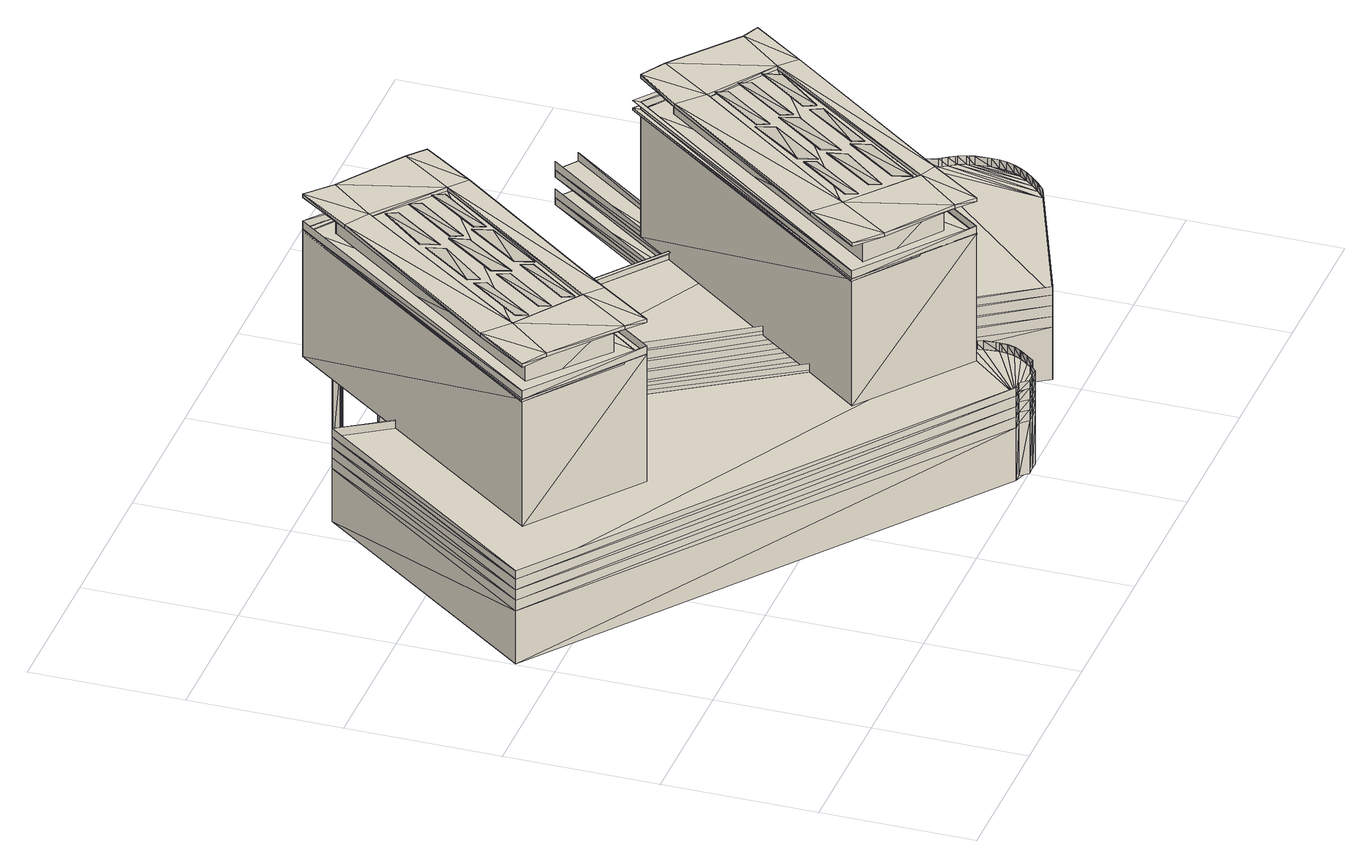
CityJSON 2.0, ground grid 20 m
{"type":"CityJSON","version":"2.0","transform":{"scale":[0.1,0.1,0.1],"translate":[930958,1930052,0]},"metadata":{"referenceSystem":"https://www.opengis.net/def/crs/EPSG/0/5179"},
"CityObjects":{
"building1":{"type":"Building","geometry":[{"type":"MultiSurface","lod":"3","boundaries":[[[0,1,2]],[[3,2,1]],[[2,3,4]],[[5,4,3]],[[4,5,6]],[[7,6,5]],[[6,7,8]],[[9,8,7]],[[8,9,10]],[[11,10,9]],[[10,11,12]],[[13,12,11]],[[12,13,14]],[[15,14,13]],[[14,15,16]],[[17,16,15]],[[16,17,18]],[[19,18,17]],[[18,19,16]],[[17,16,19]],[[16,17,20]],[[21,20,17]],[[20,21,22]],[[23,22,21]],[[22,23,24]],[[25,24,23]],[[24,25,26]],[[27,26,25]],[[26,27,28]],[[29,28,27]],[[28,29,30]],[[31,30,29]],[[30,31,32]],[[33,32,31]],[[32,33,34]],[[35,34,33]],[[34,35,0]],[[1,0,35]],[[36,37,38]],[[39,38,37]],[[38,39,40]],[[41,40,39]],[[40,41,42]],[[43,42,41]],[[42,43,44]],[[45,44,43]],[[44,45,46]],[[47,46,45]],[[46,47,48]],[[49,48,47]],[[48,49,50]],[[51,50,49]],[[50,51,52]],[[53,52,51]],[[52,53,50]],[[51,50,53]],[[50,51,48]],[[49,48,51]],[[48,49,54]],[[55,54,49]],[[54,55,56]],[[57,56,55]],[[56,57,58]],[[59,58,57]],[[58,59,60]],[[61,60,59]],[[60,61,62]],[[63,62,61]],[[62,63,64]],[[65,64,63]],[[64,65,66]],[[67,66,65]],[[66,67,64]],[[65,64,67]],[[64,65,36]],[[37,36,65]],[[68,69,70]],[[71,70,69]],[[70,71,72]],[[73,72,71]],[[72,73,74]],[[75,74,73]],[[74,75,76]],[[77,76,75]],[[76,77,78]],[[79,78,77]],[[78,79,80]],[[81,80,79]],[[80,81,82]],[[83,82,81]],[[82,83,84]],[[85,84,83]],[[84,85,82]],[[83,82,85]],[[82,83,86]],[[87,86,83]],[[86,87,88]],[[89,88,87]],[[88,89,90]],[[91,90,89]],[[90,91,92]],[[93,92,91]],[[92,93,94]],[[95,94,93]],[[94,95,96]],[[97,96,95]],[[96,97,98]],[[99,98,97]],[[98,99,96]],[[97,96,99]],[[96,97,100]],[[101,100,97]],[[100,101,68]],[[69,68,101]],[[17,15,19]],[[15,13,19]],[[13,11,19]],[[11,9,19]],[[9,7,19]],[[7,5,19]],[[5,3,19]],[[3,1,19]],[[1,35,19]],[[35,33,19]],[[33,31,19]],[[31,29,19]],[[29,27,19]],[[27,25,19]],[[19,25,17]],[[25,23,17]],[[23,21,17]],[[65,63,67]],[[63,61,67]],[[61,59,67]],[[59,57,67]],[[57,55,67]],[[55,49,67]],[[49,51,67]],[[51,53,67]],[[67,53,65]],[[65,53,37]],[[37,53,39]],[[39,53,41]],[[41,53,43]],[[43,53,45]],[[45,53,47]],[[47,53,49]],[[53,51,49]],[[97,95,99]],[[95,93,99]],[[93,91,99]],[[91,89,99]],[[89,87,99]],[[87,83,99]],[[99,83,97]],[[97,83,101]],[[101,83,69]],[[69,83,71]],[[71,83,73]],[[73,83,75]],[[83,85,75]],[[75,85,77]],[[77,85,79]],[[85,83,79]],[[83,81,79]],[[20,22,16]],[[16,18,14]],[[14,18,12]],[[12,18,10]],[[10,18,8]],[[8,18,6]],[[6,18,4]],[[4,18,2]],[[2,18,0]],[[0,18,34]],[[34,18,32]],[[32,18,30]],[[30,18,28]],[[28,18,26]],[[26,18,24]],[[18,16,24]],[[24,16,22]],[[50,52,48]],[[64,66,62]],[[62,66,60]],[[60,66,58]],[[58,66,56]],[[56,66,54]],[[54,66,48]],[[48,66,50]],[[50,66,52]],[[66,64,52]],[[64,36,52]],[[36,38,52]],[[38,40,52]],[[40,42,52]],[[42,44,52]],[[44,46,52]],[[52,46,48]],[[80,82,78]],[[82,84,78]],[[96,98,94]],[[94,98,92]],[[92,98,90]],[[90,98,88]],[[88,98,86]],[[86,98,82]],[[98,96,82]],[[96,100,82]],[[100,68,82]],[[68,70,82]],[[70,72,82]],[[72,74,82]],[[82,74,84]],[[74,76,84]],[[84,76,78]],[[102,103,104]],[[105,104,103]],[[106,107,108]],[[109,108,107]],[[110,111,112]],[[113,112,111]],[[114,115,116]],[[117,116,115]],[[118,119,120]],[[121,120,119]],[[119,118,121]],[[120,121,118]],[[107,122,109]],[[123,109,122]],[[108,124,106]],[[125,106,124]],[[115,126,117]],[[127,117,126]],[[116,128,114]],[[129,114,128]],[[103,102,118]],[[119,118,102]],[[111,110,121]],[[120,121,110]],[[104,105,130]],[[131,130,105]],[[112,113,132]],[[133,132,113]],[[103,125,105]],[[124,105,125]],[[104,127,102]],[[126,102,127]],[[111,129,113]],[[128,113,129]],[[112,123,110]],[[122,110,123]],[[119,115,121]],[[114,121,115]],[[120,107,118]],[[106,118,107]],[[131,108,132]],[[109,132,108]],[[133,116,130]],[[117,130,116]],[[102,126,119]],[[115,119,126]],[[118,106,103]],[[125,103,106]],[[110,122,120]],[[107,120,122]],[[121,114,111]],[[129,111,114]],[[105,124,131]],[[108,131,124]],[[130,117,104]],[[127,104,117]],[[113,128,133]],[[116,133,128]],[[132,109,112]],[[123,112,109]],[[119,130,118]],[[131,118,130]],[[118,131,120]],[[132,120,131]],[[120,132,121]],[[133,121,132]],[[121,133,119]],[[130,119,133]],[[134,135,136]],[[137,136,135]],[[136,137,138]],[[139,138,137]],[[138,139,140]],[[141,140,139]],[[140,141,134]],[[135,134,141]],[[135,141,137]],[[139,137,141]],[[134,136,140]],[[138,140,136]],[[142,143,144]],[[145,144,143]],[[146,147,148]],[[149,148,147]],[[150,151,152]],[[153,152,151]],[[154,155,156]],[[157,156,155]],[[158,159,160]],[[161,160,159]],[[159,158,161]],[[160,161,158]],[[147,162,149]],[[163,149,162]],[[148,164,146]],[[165,146,164]],[[155,166,157]],[[167,157,166]],[[156,168,154]],[[169,154,168]],[[143,142,158]],[[159,158,142]],[[151,150,161]],[[160,161,150]],[[144,145,170]],[[171,170,145]],[[152,153,172]],[[173,172,153]],[[143,165,145]],[[164,145,165]],[[144,167,142]],[[166,142,167]],[[151,169,153]],[[168,153,169]],[[152,163,150]],[[162,150,163]],[[159,155,161]],[[154,161,155]],[[160,147,158]],[[146,158,147]],[[171,148,172]],[[149,172,148]],[[173,156,170]],[[157,170,156]],[[142,166,159]],[[155,159,166]],[[158,146,143]],[[165,143,146]],[[150,162,160]],[[147,160,162]],[[161,154,151]],[[169,151,154]],[[145,164,171]],[[148,171,164]],[[170,157,144]],[[167,144,157]],[[153,168,173]],[[156,173,168]],[[172,149,152]],[[163,152,149]],[[159,170,158]],[[171,158,170]],[[158,171,160]],[[172,160,171]],[[160,172,161]],[[173,161,172]],[[161,173,159]],[[170,159,173]],[[174,175,176]],[[177,176,175]],[[176,177,178]],[[179,178,177]],[[178,179,180]],[[181,180,179]],[[180,181,174]],[[175,174,181]],[[175,181,177]],[[179,177,181]],[[174,176,180]],[[178,180,176]],[[182,183,184]],[[183,185,184]],[[186,187,188]],[[188,187,185]],[[187,189,185]],[[189,190,185]],[[190,191,185]],[[191,192,185]],[[192,193,185]],[[193,194,185]],[[194,195,185]],[[195,196,185]],[[196,197,185]],[[197,198,185]],[[185,198,184]],[[199,200,201]],[[200,202,201]],[[202,203,201]],[[204,205,206]],[[205,207,206]],[[206,207,208]],[[207,209,208]],[[208,209,210]],[[209,211,210]],[[210,211,212]],[[211,213,212]],[[212,213,214]],[[213,215,214]],[[214,215,203]],[[215,216,203]],[[203,216,201]],[[217,218,219]],[[220,219,218]],[[221,222,217]],[[218,217,222]],[[223,224,221]],[[222,221,224]],[[225,226,223]],[[224,223,226]],[[227,228,225]],[[226,225,228]],[[229,230,227]],[[228,227,230]],[[231,232,229]],[[230,229,232]],[[233,234,231]],[[232,231,234]],[[235,236,233]],[[234,233,236]],[[237,238,235]],[[236,235,238]],[[239,240,237]],[[238,237,240]],[[241,242,239]],[[240,239,242]],[[243,244,241]],[[242,241,244]],[[245,246,243]],[[244,243,246]],[[247,248,245]],[[246,245,248]],[[249,250,247]],[[248,247,250]],[[219,220,249]],[[250,249,220]],[[251,183,252]],[[182,252,183]],[[253,185,251]],[[183,251,185]],[[254,188,253]],[[185,253,188]],[[255,186,254]],[[188,254,186]],[[256,187,255]],[[186,255,187]],[[257,189,256]],[[187,256,189]],[[258,190,257]],[[189,257,190]],[[259,191,258]],[[190,258,191]],[[260,192,259]],[[191,259,192]],[[261,193,260]],[[192,260,193]],[[262,194,261]],[[193,261,194]],[[263,195,262]],[[194,262,195]],[[264,196,263]],[[195,263,196]],[[265,197,264]],[[196,264,197]],[[266,198,265]],[[197,265,198]],[[267,184,266]],[[198,266,184]],[[252,182,267]],[[184,267,182]],[[268,269,270]],[[271,270,269]],[[272,273,268]],[[269,268,273]],[[274,275,272]],[[273,272,275]],[[276,277,274]],[[275,274,277]],[[278,279,276]],[[277,276,279]],[[280,281,278]],[[279,278,281]],[[282,283,280]],[[281,280,283]],[[284,285,282]],[[283,282,285]],[[286,287,284]],[[285,284,287]],[[288,289,286]],[[287,286,289]],[[290,291,288]],[[289,288,291]],[[292,293,290]],[[291,290,293]],[[294,295,292]],[[293,292,295]],[[296,297,294]],[[295,294,297]],[[298,299,296]],[[297,296,299]],[[300,301,298]],[[299,298,301]],[[302,303,300]],[[301,300,303]],[[270,271,302]],[[303,302,271]],[[304,203,305]],[[202,305,203]],[[306,214,304]],[[203,304,214]],[[307,212,306]],[[214,306,212]],[[308,210,307]],[[212,307,210]],[[309,208,308]],[[210,308,208]],[[310,206,309]],[[208,309,206]],[[311,204,310]],[[206,310,204]],[[312,205,311]],[[204,311,205]],[[313,207,312]],[[205,312,207]],[[314,209,313]],[[207,313,209]],[[315,211,314]],[[209,314,211]],[[316,213,315]],[[211,315,213]],[[317,215,316]],[[213,316,215]],[[318,216,317]],[[215,317,216]],[[319,201,318]],[[216,318,201]],[[320,199,319]],[[201,319,199]],[[321,200,320]],[[199,320,200]],[[305,202,321]],[[200,321,202]],[[322,323,324]],[[325,324,323]],[[326,327,328]],[[329,328,327]],[[330,331,332]],[[333,332,331]],[[334,335,336]],[[337,336,335]],[[219,338,217]],[[339,217,338]],[[217,339,221]],[[340,221,339]],[[221,340,223]],[[341,223,340]],[[223,341,225]],[[342,225,341]],[[225,342,227]],[[343,227,342]],[[227,343,229]],[[344,229,343]],[[229,344,231]],[[345,231,344]],[[231,345,233]],[[346,233,345]],[[233,346,235]],[[347,235,346]],[[235,347,237]],[[348,237,347]],[[237,348,239]],[[349,239,348]],[[239,349,241]],[[350,241,349]],[[241,350,243]],[[351,243,350]],[[243,351,245]],[[352,245,351]],[[245,352,247]],[[353,247,352]],[[247,353,249]],[[354,249,353]],[[249,354,219]],[[338,219,354]],[[252,220,251]],[[218,251,220]],[[251,218,253]],[[222,253,218]],[[253,222,254]],[[224,254,222]],[[254,224,255]],[[226,255,224]],[[255,226,256]],[[228,256,226]],[[256,228,257]],[[230,257,228]],[[257,230,258]],[[232,258,230]],[[258,232,259]],[[234,259,232]],[[259,234,260]],[[236,260,234]],[[260,236,261]],[[238,261,236]],[[261,238,262]],[[240,262,238]],[[262,240,263]],[[242,263,240]],[[263,242,264]],[[244,264,242]],[[264,244,265]],[[246,265,244]],[[265,246,266]],[[248,266,246]],[[266,248,267]],[[250,267,248]],[[267,250,252]],[[220,252,250]],[[270,355,268]],[[356,268,355]],[[268,356,272]],[[357,272,356]],[[272,357,274]],[[358,274,357]],[[274,358,276]],[[359,276,358]],[[276,359,278]],[[360,278,359]],[[278,360,280]],[[361,280,360]],[[280,361,282]],[[362,282,361]],[[282,362,284]],[[363,284,362]],[[284,363,286]],[[364,286,363]],[[286,364,288]],[[365,288,364]],[[288,365,290]],[[366,290,365]],[[290,366,292]],[[367,292,366]],[[292,367,294]],[[368,294,367]],[[294,368,296]],[[369,296,368]],[[296,369,298]],[[370,298,369]],[[298,370,300]],[[371,300,370]],[[300,371,302]],[[372,302,371]],[[302,372,270]],[[355,270,372]],[[305,271,304]],[[269,304,271]],[[304,269,306]],[[273,306,269]],[[306,273,307]],[[275,307,273]],[[307,275,308]],[[277,308,275]],[[308,277,309]],[[279,309,277]],[[309,279,310]],[[281,310,279]],[[310,281,311]],[[283,311,281]],[[311,283,312]],[[285,312,283]],[[312,285,313]],[[287,313,285]],[[313,287,314]],[[289,314,287]],[[314,289,315]],[[291,315,289]],[[315,291,316]],[[293,316,291]],[[316,293,317]],[[295,317,293]],[[317,295,318]],[[297,318,295]],[[318,297,319]],[[299,319,297]],[[319,299,320]],[[301,320,299]],[[320,301,321]],[[303,321,301]],[[321,303,305]],[[271,305,303]],[[342,341,343]],[[341,340,343]],[[343,340,344]],[[344,340,345]],[[345,340,346]],[[346,340,347]],[[347,340,348]],[[348,340,349]],[[349,340,350]],[[350,340,351]],[[351,340,352]],[[352,340,353]],[[353,340,354]],[[340,339,354]],[[339,338,354]],[[362,361,363]],[[363,361,364]],[[361,360,364]],[[364,360,365]],[[360,359,365]],[[365,359,366]],[[359,358,366]],[[366,358,367]],[[358,357,367]],[[367,357,368]],[[357,356,368]],[[368,356,369]],[[369,356,370]],[[356,355,370]],[[355,372,370]],[[372,371,370]],[[324,373,322]],[[374,322,373]],[[322,374,323]],[[375,323,374]],[[323,375,325]],[[376,325,375]],[[325,376,324]],[[373,324,376]],[[328,377,326]],[[378,326,377]],[[326,378,327]],[[379,327,378]],[[327,379,329]],[[380,329,379]],[[329,380,328]],[[377,328,380]],[[374,373,375]],[[376,375,373]],[[378,377,379]],[[380,379,377]],[[332,381,330]],[[382,330,381]],[[330,382,331]],[[383,331,382]],[[331,383,333]],[[384,333,383]],[[333,384,332]],[[381,332,384]],[[382,381,383]],[[384,383,381]],[[336,385,334]],[[386,334,385]],[[334,386,335]],[[387,335,386]],[[335,387,337]],[[388,337,387]],[[337,388,336]],[[385,336,388]],[[386,385,387]],[[388,387,385]],[[389,182,390]],[[183,390,182]],[[390,183,391]],[[185,391,183]],[[391,185,392]],[[188,392,185]],[[392,188,393]],[[186,393,188]],[[393,186,394]],[[187,394,186]],[[394,187,395]],[[189,395,187]],[[395,189,396]],[[190,396,189]],[[396,190,397]],[[191,397,190]],[[397,191,398]],[[192,398,191]],[[398,192,399]],[[193,399,192]],[[399,193,400]],[[401,400,193]],[[400,401,402]],[[403,402,401]],[[402,403,404]],[[196,404,403]],[[404,196,405]],[[406,405,196]],[[405,406,407]],[[198,407,406]],[[407,198,408]],[[184,408,198]],[[408,184,389]],[[182,389,184]],[[409,202,410]],[[203,410,202]],[[410,203,411]],[[214,411,203]],[[411,214,412]],[[212,412,214]],[[412,212,413]],[[210,413,212]],[[413,210,414]],[[208,414,210]],[[414,208,415]],[[206,415,208]],[[415,206,416]],[[204,416,206]],[[416,204,417]],[[205,417,204]],[[417,205,418]],[[207,418,205]],[[418,207,419]],[[420,419,207]],[[419,420,421]],[[211,421,420]],[[421,211,422]],[[213,422,211]],[[422,213,423]],[[424,423,213]],[[423,424,425]],[[216,425,424]],[[425,216,426]],[[201,426,216]],[[426,201,427]],[[199,427,201]],[[427,199,428]],[[200,428,199]],[[428,200,409]],[[202,409,200]],[[399,429,193]],[[194,193,429]],[[429,430,194]],[[195,194,430]],[[430,404,195]],[[196,195,404]],[[404,431,196]],[[197,196,431]],[[431,407,197]],[[198,197,407]],[[418,432,207]],[[209,207,432]],[[432,421,209]],[[211,209,421]],[[422,433,213]],[[215,213,433]],[[433,425,215]],[[216,215,425]],[[194,401,193]],[[400,429,399]],[[195,403,194]],[[401,194,403]],[[429,400,430]],[[402,430,400]],[[403,195,196]],[[430,402,404]],[[197,406,196]],[[405,431,404]],[[406,197,198]],[[431,405,407]],[[209,420,207]],[[419,432,418]],[[420,209,211]],[[432,419,421]],[[215,424,213]],[[423,433,422]],[[424,215,216]],[[433,423,425]],[[434,435,436]],[[437,436,435]],[[438,434,439]],[[436,439,434]],[[440,438,441]],[[439,441,438]],[[435,440,437]],[[441,437,440]],[[436,437,442]],[[443,442,437]],[[439,436,444]],[[442,444,436]],[[441,439,445]],[[444,445,439]],[[437,441,443]],[[445,443,441]],[[442,443,446]],[[447,446,443]],[[444,442,448]],[[446,448,442]],[[445,444,449]],[[448,449,444]],[[443,445,447]],[[449,447,445]],[[446,447,434]],[[435,434,447]],[[448,446,438]],[[434,438,446]],[[449,448,440]],[[438,440,448]],[[447,449,435]],[[440,435,449]],[[450,451,452]],[[453,452,451]],[[454,450,455]],[[452,455,450]],[[456,454,457]],[[455,457,454]],[[451,456,453]],[[457,453,456]],[[452,453,458]],[[459,458,453]],[[455,452,460]],[[458,460,452]],[[457,455,461]],[[460,461,455]],[[453,457,459]],[[461,459,457]],[[458,459,462]],[[463,462,459]],[[460,458,464]],[[462,464,458]],[[461,460,465]],[[464,465,460]],[[459,461,463]],[[465,463,461]],[[462,463,450]],[[451,450,463]],[[464,462,454]],[[450,454,462]],[[465,464,456]],[[454,456,464]],[[463,465,451]],[[456,451,465]],[[466,324,467]],[[322,467,324]],[[467,322,468]],[[323,468,322]],[[468,323,469]],[[325,469,323]],[[469,325,466]],[[324,466,325]],[[470,328,471]],[[326,471,328]],[[471,326,472]],[[327,472,326]],[[472,327,473]],[[329,473,327]],[[473,329,470]],[[328,470,329]],[[399,474,398]],[[474,399,429]],[[399,474,400]],[[429,400,474]],[[400,429,402]],[[430,402,429]],[[431,405,475]],[[407,475,405]],[[475,407,431]],[[475,407,408]],[[476,427,428]],[[427,476,426]],[[477,426,476]],[[476,427,477]],[[426,477,427]],[[426,477,425]],[[478,425,477]],[[477,426,478]],[[425,478,426]],[[425,478,423]],[[433,423,478]],[[478,425,433]],[[479,415,416]],[[415,479,414]],[[480,414,479]],[[479,415,480]],[[414,480,415]],[[414,480,413]],[[481,411,412]],[[411,481,410]],[[466,482,467]],[[469,483,468]],[[483,469,466]],[[482,466,469]],[[469,483,482]],[[466,482,483]],[[484,473,472]],[[473,484,470]],[[485,486,487]],[[488,487,486]],[[487,488,489]],[[490,489,488]],[[489,490,491]],[[492,491,490]],[[491,492,485]],[[486,485,492]],[[493,494,495]],[[496,495,494]],[[495,496,497]],[[498,497,496]],[[497,498,499]],[[500,499,498]],[[499,500,493]],[[494,493,500]],[[501,502,503]],[[504,503,502]],[[503,504,505]],[[506,505,504]],[[505,506,507]],[[508,507,506]],[[507,508,501]],[[502,501,508]],[[509,510,511]],[[512,511,510]],[[511,512,513]],[[514,513,512]],[[513,514,515]],[[516,515,514]],[[515,516,509]],[[510,509,516]],[[517,518,519]],[[520,519,518]],[[519,520,521]],[[522,521,520]],[[521,522,523]],[[524,523,522]],[[523,524,517]],[[518,517,524]],[[525,526,527]],[[528,527,526]],[[527,528,529]],[[530,529,528]],[[529,530,531]],[[532,531,530]],[[531,532,525]],[[526,525,532]],[[533,534,535]],[[536,535,534]],[[535,536,537]],[[538,537,536]],[[537,538,539]],[[540,539,538]],[[539,540,533]],[[534,533,540]],[[541,542,543]],[[544,543,542]],[[543,544,545]],[[546,545,544]],[[545,546,547]],[[548,547,546]],[[547,548,541]],[[542,541,548]],[[549,550,551]],[[552,551,550]],[[551,552,553]],[[554,553,552]],[[553,554,555]],[[556,555,554]],[[555,556,549]],[[550,549,556]],[[488,486,490]],[[492,490,486]],[[500,498,494]],[[496,494,498]],[[504,502,506]],[[508,506,502]],[[514,512,516]],[[510,516,512]],[[522,520,524]],[[518,524,520]],[[528,526,530]],[[532,530,526]],[[540,538,534]],[[536,534,538]],[[544,542,546]],[[548,546,542]],[[556,554,550]],[[552,550,554]],[[487,489,485]],[[491,485,489]],[[499,493,497]],[[495,497,493]],[[503,505,501]],[[507,501,505]],[[513,515,511]],[[509,511,515]],[[521,523,519]],[[517,519,523]],[[527,529,525]],[[531,525,529]],[[539,533,537]],[[535,537,533]],[[543,545,541]],[[547,541,545]],[[555,549,553]],[[551,553,549]],[[557,558,559]],[[560,559,558]],[[559,560,561]],[[562,561,560]],[[561,562,563]],[[564,563,562]],[[563,564,557]],[[558,557,564]],[[565,566,567]],[[568,567,566]],[[567,568,569]],[[570,569,568]],[[569,570,571]],[[572,571,570]],[[571,572,565]],[[566,565,572]],[[573,574,575]],[[576,575,574]],[[575,576,577]],[[578,577,576]],[[577,578,579]],[[580,579,578]],[[579,580,573]],[[574,573,580]],[[581,582,583]],[[584,583,582]],[[583,584,585]],[[586,585,584]],[[585,586,587]],[[588,587,586]],[[587,588,581]],[[582,581,588]],[[589,590,591]],[[592,591,590]],[[591,592,593]],[[594,593,592]],[[593,594,595]],[[596,595,594]],[[595,596,589]],[[590,589,596]],[[597,598,599]],[[600,599,598]],[[599,600,601]],[[602,601,600]],[[601,602,603]],[[604,603,602]],[[603,604,597]],[[598,597,604]],[[605,606,607]],[[608,607,606]],[[607,608,609]],[[610,609,608]],[[609,610,611]],[[612,611,610]],[[611,612,605]],[[606,605,612]],[[613,614,615]],[[616,615,614]],[[615,616,617]],[[618,617,616]],[[617,618,619]],[[620,619,618]],[[619,620,613]],[[614,613,620]],[[621,622,623]],[[624,623,622]],[[623,624,625]],[[626,625,624]],[[625,626,627]],[[628,627,626]],[[627,628,621]],[[622,621,628]],[[560,558,562]],[[564,562,558]],[[572,570,566]],[[568,566,570]],[[576,574,578]],[[580,578,574]],[[586,584,588]],[[582,588,584]],[[594,592,596]],[[590,596,592]],[[600,598,602]],[[604,602,598]],[[612,610,606]],[[608,606,610]],[[616,614,618]],[[620,618,614]],[[628,626,622]],[[624,622,626]],[[559,561,557]],[[563,557,561]],[[571,565,569]],[[567,569,565]],[[575,577,573]],[[579,573,577]],[[585,587,583]],[[581,583,587]],[[593,595,591]],[[589,591,595]],[[599,601,597]],[[603,597,601]],[[611,605,609]],[[607,609,605]],[[615,617,613]],[[619,613,617]],[[627,621,625]],[[623,625,621]],[[629,332,630]],[[330,630,332]],[[631,331,632]],[[333,632,331]],[[633,336,634]],[[334,634,336]],[[635,335,636]],[[337,636,335]],[[637,638,639]],[[640,639,638]],[[639,640,641]],[[642,641,640]],[[641,642,643]],[[644,643,642]],[[643,644,645]],[[646,645,644]],[[645,646,647]],[[648,647,646]],[[647,648,649]],[[650,649,648]],[[649,650,651]],[[652,651,650]],[[651,652,653]],[[654,653,652]],[[653,654,655]],[[656,655,654]],[[655,656,657]],[[658,657,656]],[[657,658,659]],[[660,659,658]],[[659,660,661]],[[662,661,660]],[[661,662,663]],[[664,663,662]],[[663,664,665]],[[666,665,664]],[[665,666,667]],[[668,667,666]],[[667,668,669]],[[670,669,668]],[[669,670,671]],[[672,671,670]],[[671,672,673]],[[674,673,672]],[[673,674,637]],[[638,637,674]],[[668,666,670]],[[666,664,670]],[[664,662,670]],[[662,660,670]],[[660,658,670]],[[658,656,670]],[[656,654,670]],[[654,652,670]],[[670,652,672]],[[672,652,674]],[[674,652,638]],[[638,652,640]],[[640,652,642]],[[642,652,644]],[[644,652,646]],[[652,650,646]],[[646,650,648]],[[667,669,665]],[[665,669,663]],[[663,669,661]],[[661,669,659]],[[659,669,657]],[[657,669,655]],[[655,669,653]],[[653,669,651]],[[669,671,651]],[[671,673,651]],[[673,637,651]],[[637,639,651]],[[639,641,651]],[[641,643,651]],[[643,645,651]],[[651,645,649]],[[649,645,647]],[[675,676,677]],[[678,677,676]],[[677,678,679]],[[680,679,678]],[[679,680,681]],[[682,681,680]],[[681,682,683]],[[684,683,682]],[[683,684,685]],[[686,685,684]],[[685,686,687]],[[688,687,686]],[[687,688,689]],[[690,689,688]],[[689,690,691]],[[692,691,690]],[[691,692,693]],[[694,693,692]],[[693,694,695]],[[696,695,694]],[[695,696,697]],[[698,697,696]],[[697,698,699]],[[700,699,698]],[[699,700,701]],[[702,701,700]],[[701,702,703]],[[704,703,702]],[[703,704,705]],[[706,705,704]],[[705,706,707]],[[708,707,706]],[[707,708,709]],[[710,709,708]],[[709,710,707]],[[708,707,710]],[[707,708,711]],[[712,711,708]],[[711,712,675]],[[676,675,712]],[[708,706,710]],[[706,704,710]],[[704,702,710]],[[702,700,710]],[[700,698,710]],[[698,696,710]],[[696,694,710]],[[694,692,710]],[[692,690,710]],[[710,690,708]],[[708,690,712]],[[712,690,676]],[[676,690,678]],[[678,690,680]],[[680,690,682]],[[682,690,684]],[[684,690,686]],[[686,690,688]],[[707,709,705]],[[705,709,703]],[[703,709,701]],[[701,709,699]],[[699,709,697]],[[697,709,695]],[[695,709,693]],[[693,709,691]],[[691,709,689]],[[709,707,689]],[[707,711,689]],[[711,675,689]],[[675,677,689]],[[677,679,689]],[[679,681,689]],[[681,683,689]],[[683,685,689]],[[689,685,687]],[[713,714,715]],[[716,715,714]],[[715,716,717]],[[718,717,716]],[[717,718,719]],[[720,719,718]],[[719,720,721]],[[722,721,720]],[[721,722,723]],[[724,723,722]],[[723,724,725]],[[726,725,724]],[[725,726,727]],[[728,727,726]],[[727,728,729]],[[730,729,728]],[[729,730,731]],[[732,731,730]],[[731,732,733]],[[734,733,732]],[[733,734,735]],[[736,735,734]],[[735,736,737]],[[738,737,736]],[[737,738,739]],[[740,739,738]],[[739,740,741]],[[742,741,740]],[[741,742,743]],[[744,743,742]],[[743,744,745]],[[746,745,744]],[[745,746,747]],[[748,747,746]],[[747,748,713]],[[714,713,748]],[[744,742,746]],[[742,740,746]],[[740,738,746]],[[738,736,746]],[[736,734,746]],[[734,732,746]],[[732,730,746]],[[730,728,746]],[[746,728,748]],[[748,728,714]],[[714,728,716]],[[716,728,718]],[[718,728,720]],[[720,728,722]],[[722,728,724]],[[724,728,726]],[[743,745,741]],[[741,745,739]],[[739,745,737]],[[737,745,735]],[[735,745,733]],[[733,745,731]],[[731,745,729]],[[729,745,727]],[[745,747,727]],[[747,713,727]],[[713,715,727]],[[715,717,727]],[[717,719,727]],[[719,721,727]],[[721,723,727]],[[727,723,725]]]}]}
},
"vertices":[
[396,810,120],[396,810,0],[395,810,120],[395,810,0],[394,810,120],[394,810,0],[393,810,120],[393,810,0],[392,810,120],[392,810,0],[391,810,120],[391,810,0],[390,810,120],[390,810,0],[389,810,120],[389,810,0],[389,800,120],[389,800,0],[388,800,120],[388,800,0],[390,800,120],[390,800,0],[391,800,120],[391,800,0],[393,800,120],[393,800,0],[394,800,120],[394,800,0],[396,800,120],[396,800,0],[397,800,120],[397,800,0],[398,800,120],[398,800,0],[397,810,120],[397,810,0],[502,730,120],[502,730,0],[501,730,120],[501,730,0],[500,730,120],[500,730,0],[499,730,120],[499,730,0],[498,730,120],[498,730,0],[497,730,120],[497,730,0],[496,720,120],[496,720,0],[495,720,120],[495,720,0],[494,720,120],[494,720,0],[497,720,120],[497,720,0],[498,720,120],[498,720,0],[499,720,120],[499,720,0],[500,720,120],[500,720,0],[501,720,120],[501,720,0],[503,720,120],[503,720,0],[504,720,120],[504,720,0],[448,770,120],[448,770,0],[446,770,120],[446,770,0],[445,770,120],[445,770,0],[444,770,120],[444,770,0],[443,770,120],[443,770,0],[442,770,120],[442,770,0],[441,770,120],[441,770,0],[441,760,120],[441,760,0],[440,760,120],[440,760,0],[442,760,120],[442,760,0],[443,760,120],[443,760,0],[444,760,120],[444,760,0],[446,760,120],[446,760,0],[448,760,120],[448,760,0],[449,760,120],[449,760,0],[450,760,120],[450,760,0],[449,770,120],[449,770,0],[516,760,346],[429,820,346],[516,760,351],[429,820,351],[346,780,346],[168,550,346],[346,780,351],[168,550,351],[150,460,346],[237,390,346],[150,460,351],[237,390,351],[311,440,346],[489,670,346],[311,440,351],[489,670,351],[379,760,346],[465,690,346],[201,520,346],[288,460,346],[118,480,346],[118,480,351],[397,850,351],[397,850,346],[539,740,346],[539,740,351],[260,370,351],[260,370,346],[465,690,351],[379,760,351],[201,520,351],[288,460,351],[498,730,346],[498,730,266],[402,810,346],[402,810,266],[159,490,346],[159,490,266],[255,410,346],[255,410,266],[899,460,346],[812,530,346],[899,460,351],[812,530,351],[729,490,346],[551,260,346],[729,490,351],[551,260,351],[533,160,346],[619,100,346],[533,160,351],[619,100,351],[694,150,346],[871,380,346],[694,150,351],[871,380,351],[761,460,346],[848,400,346],[584,230,346],[670,160,346],[500,190,346],[500,190,351],[779,550,351],[779,550,346],[923,450,346],[923,450,351],[643,80,351],[643,80,346],[848,400,351],[761,460,351],[584,230,351],[670,160,351],[881,440,346],[881,440,266],[784,510,346],[784,510,266],[541,190,346],[541,190,266],[638,120,346],[638,120,266],[237,760,120],[3,450,120],[659,100,120],[583,10,120],[603,0,120],[614,0,120],[593,10,120],[625,0,120],[636,10,120],[646,10,120],[654,20,120],[662,30,120],[667,40,120],[670,50,120],[671,60,120],[669,80,120],[666,90,120],[535,660,120],[471,570,120],[1033,280,120],[811,40,120],[1014,120,120],[1059,180,120],[1061,190,120],[1056,170,120],[1061,200,120],[1051,160,120],[1059,220,120],[1044,150,120],[1057,230,120],[1036,140,120],[1053,240,120],[1026,130,120],[1047,250,120],[1041,260,120],[3,450,75],[3,450,90],[237,760,75],[237,760,90],[583,10,75],[583,10,90],[593,10,75],[593,10,90],[603,0,75],[603,0,90],[614,0,75],[614,0,90],[625,0,75],[625,0,90],[636,10,75],[636,10,90],[646,10,75],[646,10,90],[654,20,75],[654,20,90],[662,30,75],[662,30,90],[667,40,75],[667,40,90],[670,50,75],[670,50,90],[671,60,75],[671,60,90],[669,80,75],[669,80,90],[666,90,75],[666,90,90],[659,100,75],[659,100,90],[3,450,105],[237,760,105],[583,10,105],[593,10,105],[603,0,105],[614,0,105],[625,0,105],[636,10,105],[646,10,105],[654,20,105],[662,30,105],[667,40,105],[670,50,105],[671,60,105],[669,80,105],[666,90,105],[659,100,105],[1014,120,75],[1014,120,90],[811,40,75],[811,40,90],[1026,130,75],[1026,130,90],[1036,140,75],[1036,140,90],[1044,150,75],[1044,150,90],[1051,160,75],[1051,160,90],[1056,170,75],[1056,170,90],[1059,180,75],[1059,180,90],[1061,190,75],[1061,190,90],[1061,200,75],[1061,200,90],[1059,220,75],[1059,220,90],[1057,230,75],[1057,230,90],[1053,240,75],[1053,240,90],[1047,250,75],[1047,250,90],[1041,260,75],[1041,260,90],[1033,280,75],[1033,280,90],[535,660,75],[535,660,90],[471,570,75],[471,570,90],[1014,120,105],[811,40,105],[1026,130,105],[1036,140,105],[1044,150,105],[1051,160,105],[1056,170,105],[1059,180,105],[1061,190,105],[1061,200,105],[1059,220,105],[1057,230,105],[1053,240,105],[1047,250,105],[1041,260,105],[1033,280,105],[535,660,105],[471,570,105],[499,190,300],[642,80,300],[779,550,300],[923,450,300],[118,480,300],[261,370,300],[397,850,300],[539,740,300],[739,450,50],[766,430,50],[936,710,50],[964,690,50],[739,450,89],[766,430,89],[936,710,89],[964,690,89],[237,760,0],[3,450,0],[583,10,0],[593,10,0],[603,0,0],[614,0,0],[625,0,0],[636,10,0],[646,10,0],[654,20,0],[662,30,0],[667,40,0],[670,50,0],[671,60,0],[669,80,0],[666,90,0],[659,100,0],[811,40,0],[1014,120,0],[1026,130,0],[1036,140,0],[1044,150,0],[1051,160,0],[1056,170,0],[1059,180,0],[1061,190,0],[1061,200,0],[1059,220,0],[1057,230,0],[1053,240,0],[1047,250,0],[1041,260,0],[1033,280,0],[535,660,0],[471,570,0],[779,550,120],[499,190,120],[642,80,120],[923,450,120],[397,850,120],[118,480,120],[261,370,120],[539,740,120],[936,710,40],[739,450,40],[766,430,40],[964,690,40],[936,710,79],[739,450,79],[766,430,79],[964,690,79],[237,760,132],[3,450,132],[583,10,132],[593,10,132],[603,0,132],[614,0,132],[625,0,132],[636,10,132],[646,10,132],[654,20,132],[662,30,132],[668,40,132],[668,40,120],[671,50,132],[671,50,120],[671,60,132],[670,80,132],[670,80,120],[666,90,132],[659,100,132],[811,40,132],[1014,120,132],[1026,130,132],[1036,140,132],[1044,150,132],[1051,160,132],[1056,170,132],[1059,180,132],[1061,190,132],[1061,200,132],[1060,220,132],[1060,220,120],[1057,230,132],[1053,240,132],[1048,250,132],[1048,250,120],[1041,260,132],[1033,280,132],[535,660,132],[471,570,132],[667,40,132],[670,50,132],[669,80,132],[1059,220,132],[1047,250,132],[779,550,301],[779,560,301],[501,190,301],[497,190,301],[779,550,298],[501,190,298],[779,560,298],[497,190,298],[642,80,301],[643,80,301],[642,80,298],[643,80,298],[920,450,301],[924,450,301],[920,450,298],[924,450,298],[398,840,301],[397,850,301],[120,480,301],[116,480,301],[398,840,298],[120,480,298],[397,850,298],[116,480,298],[260,380,301],[261,370,301],[260,380,298],[261,370,298],[538,740,301],[541,740,301],[538,740,298],[541,740,298],[779,550,312],[499,190,312],[642,80,312],[923,450,312],[397,850,312],[118,480,312],[261,370,312],[539,740,312],[661,30,132],[665,90,132],[535,650,132],[1032,280,132],[1040,260,132],[1055,170,132],[1050,160,132],[1025,130,132],[779,560,312],[922,450,312],[540,740,312],[264,590,356],[264,590,355],[212,520,356],[212,520,355],[231,510,347],[231,510,346],[284,580,347],[284,580,346],[321,550,356],[321,550,355],[268,480,356],[268,480,355],[288,470,347],[288,470,346],[340,540,347],[340,540,346],[292,570,356],[292,570,355],[240,500,356],[240,500,355],[259,490,347],[259,490,346],[312,560,347],[312,560,346],[322,670,356],[322,670,355],[269,600,356],[269,600,355],[289,590,347],[289,590,346],[341,650,347],[341,650,346],[378,630,356],[378,630,355],[326,560,356],[326,560,355],[346,540,347],[346,540,346],[398,610,347],[398,610,346],[350,650,356],[350,650,355],[298,580,356],[298,580,355],[318,560,347],[318,560,346],[369,630,347],[369,630,346],[379,740,356],[379,740,355],[327,680,356],[327,680,355],[347,660,347],[347,660,346],[399,730,347],[399,730,346],[436,700,356],[436,700,355],[384,630,356],[384,630,355],[403,620,347],[403,620,346],[456,690,347],[456,690,346],[408,720,356],[408,720,355],[355,650,356],[355,650,355],[375,640,347],[375,640,346],[428,710,347],[428,710,346],[647,300,356],[647,300,355],[594,230,356],[594,230,355],[614,220,347],[614,220,346],[666,290,347],[666,290,346],[703,260,356],[703,260,355],[651,190,356],[651,190,355],[671,170,347],[671,170,346],[723,240,347],[723,240,346],[675,280,356],[675,280,355],[623,210,356],[623,210,355],[643,200,347],[643,200,346],[694,260,347],[694,260,346],[704,380,356],[704,380,355],[652,310,356],[652,310,355],[672,290,347],[672,290,346],[724,360,347],[724,360,346],[761,330,356],[761,330,355],[709,260,356],[709,260,355],[728,250,347],[728,250,346],[781,320,347],[781,320,346],[733,360,356],[733,360,355],[680,290,356],[680,290,355],[700,270,347],[700,270,346],[753,340,347],[753,340,346],[762,450,356],[762,450,355],[709,380,356],[709,380,355],[729,370,347],[729,370,346],[782,440,347],[782,440,346],[819,410,356],[819,410,355],[766,340,356],[766,340,355],[786,330,347],[786,330,346],[838,390,347],[838,390,346],[790,430,356],[790,430,355],[738,360,356],[738,360,355],[758,350,347],[758,350,346],[810,420,347],[810,420,346],[936,710,62],[739,450,62],[766,430,62],[964,690,62],[936,710,101],[739,450,101],[766,430,101],[964,690,101],[891,430,120],[891,430,0],[890,430,120],[890,430,0],[889,430,120],[889,430,0],[888,430,120],[888,430,0],[886,430,120],[886,430,0],[884,430,120],[884,430,0],[883,430,120],[883,430,0],[883,420,120],[883,420,0],[884,420,120],[884,420,0],[886,420,120],[886,420,0],[887,420,120],[887,420,0],[888,420,120],[888,420,0],[889,420,120],[889,420,0],[890,420,120],[890,420,0],[891,420,120],[891,420,0],[892,420,120],[892,420,0],[893,420,120],[893,420,0],[893,430,120],[893,430,0],[892,430,120],[892,430,0],[835,470,120],[835,470,0],[834,470,120],[834,470,0],[833,470,120],[833,470,0],[832,470,120],[832,470,0],[831,470,120],[831,470,0],[830,470,120],[830,470,0],[829,470,120],[829,470,0],[828,470,120],[828,470,0],[828,460,120],[828,460,0],[829,460,120],[829,460,0],[830,460,120],[830,460,0],[831,460,120],[831,460,0],[833,460,120],[833,460,0],[834,460,120],[834,460,0],[836,460,120],[836,460,0],[837,460,120],[837,460,0],[837,470,120],[837,470,0],[838,470,120],[838,470,0],[836,470,120],[836,470,0],[771,520,120],[771,520,0],[769,520,120],[769,520,0],[768,520,120],[768,520,0],[767,520,120],[767,520,0],[766,520,120],[766,520,0],[765,520,120],[765,520,0],[764,520,120],[764,520,0],[763,520,120],[763,520,0],[763,510,120],[763,510,0],[764,510,120],[764,510,0],[765,510,120],[765,510,0],[766,510,120],[766,510,0],[768,510,120],[768,510,0],[769,510,120],[769,510,0],[771,510,120],[771,510,0],[772,510,120],[772,510,0],[773,520,120],[773,520,0],[772,520,120],[772,520,0]
]}
